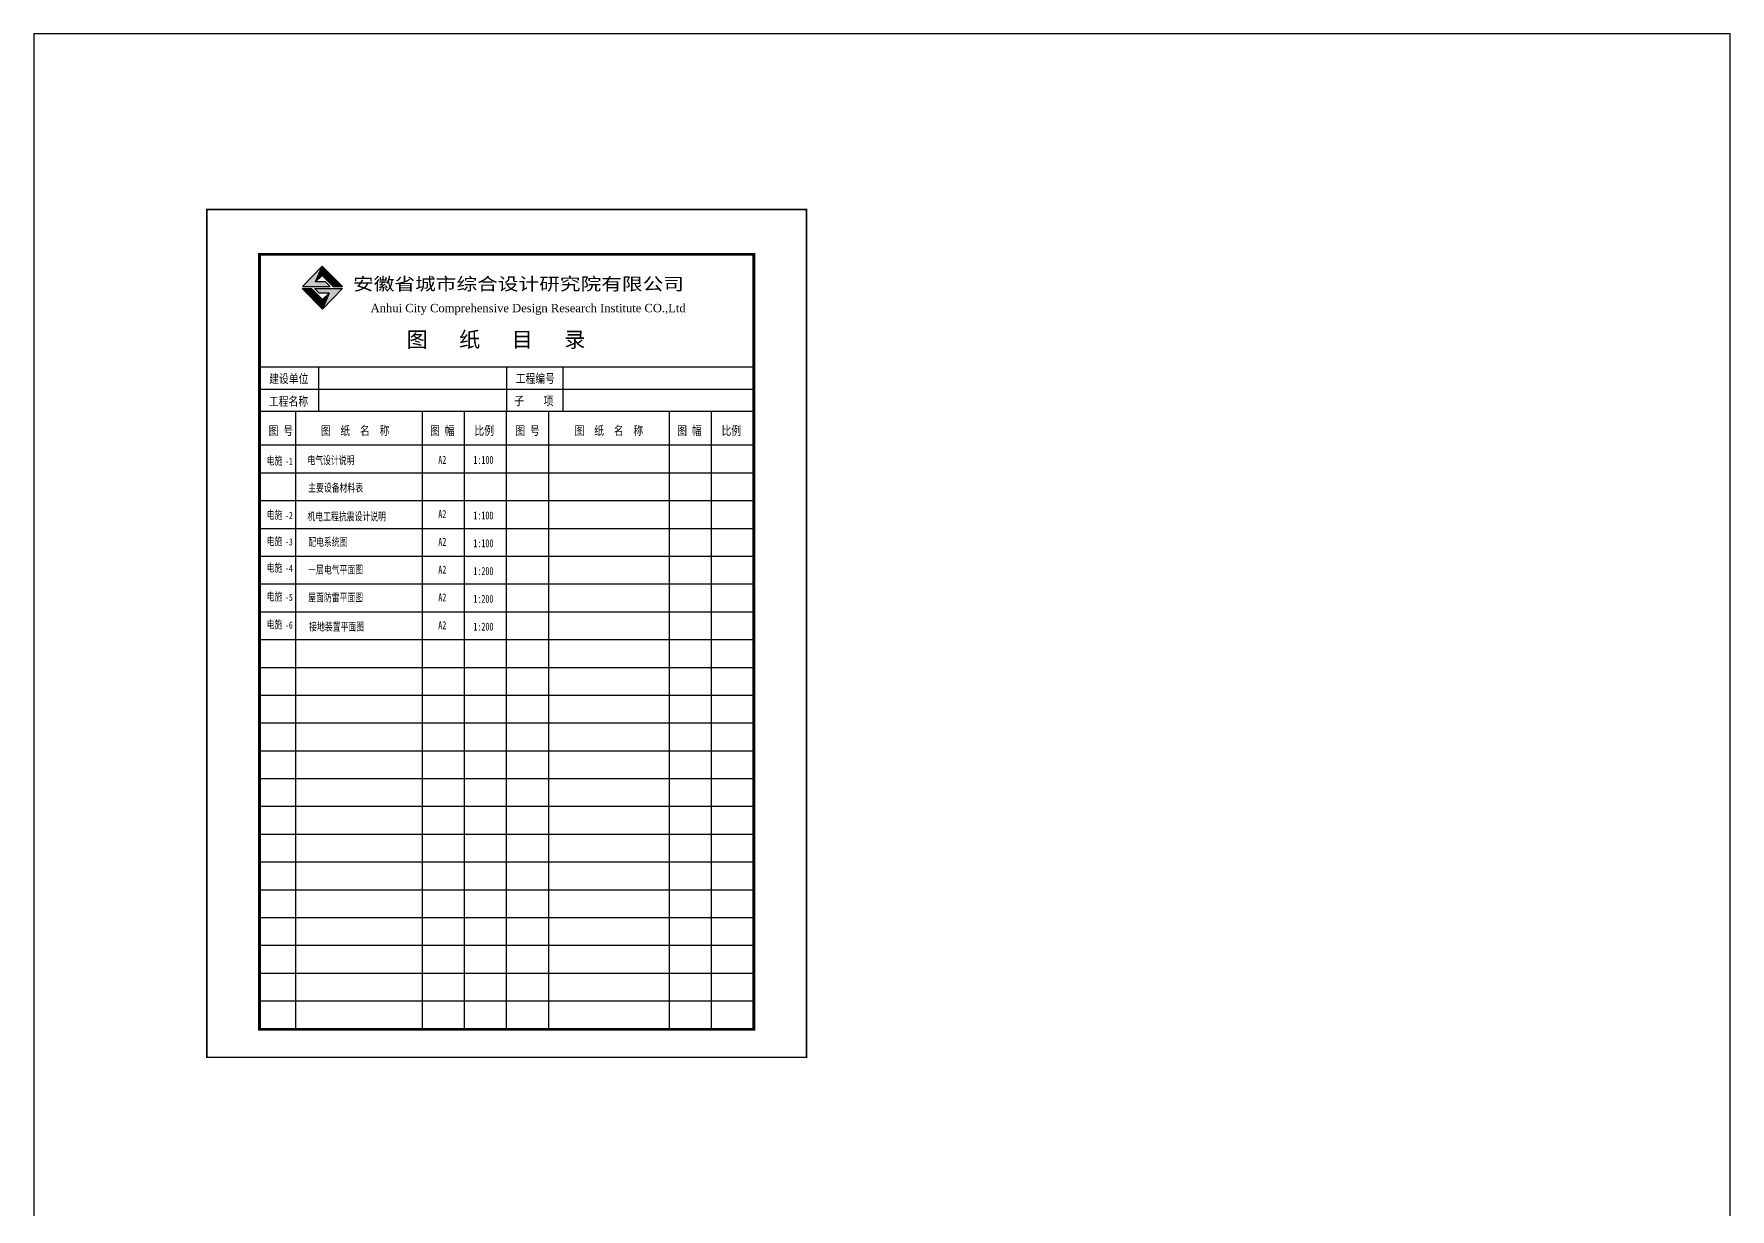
# Model space of a CAD drawing. Extents: x 1680110 to 2699828, y 269661 to 891349.
# Drawn here: x 2361418 to 2420818, y 773101 to 814266 of the extents above; entities that cross this region are included whole.
import ezdxf

# ---------------------------------------------------------------- set-up
doc = ezdxf.new("R2010")
doc.units = 0
doc.header["$LTSCALE"] = 1000
doc.header["$MEASUREMENT"] = 0
for name, color, linetype in [('A_DE_DETAIL_3', 144, 'Continuous'), ('PUB_TEXT', 7, 'Continuous'), ('PUB_TITLE', 4, 'Continuous')]:
    doc.layers.add(name, color=color, linetype=linetype)
doc.styles.add('-宋体', font='')
doc.styles.add('_SIMPLEX9', font='', dxfattribs={"width": 0.675})
doc.styles.add('GHF', font='times.ttf')
doc.styles.add('宋体', font='')
doc.styles.get('-宋体').set_extended_font_data('SimSun')
doc.styles.get('_SIMPLEX9').set_extended_font_data('SimSun')
doc.styles.get('宋体').set_extended_font_data('NSimSun')
pattern_1 = [(0, (1255586.866, 1293931.021), (1.983867188, 3.967734375), [0, -3.967734375])]

msp = doc.modelspace()

# ---------------------------------------------------------------- hatches: boundary and pattern name
at = {"lineweight": -3}
msp.add_hatch(color=1, dxfattribs=at).paths.add_polyline_path([(2371276.1, 805577.1), (2371517, 806135.8), (2370822.5, 805422), (2371789.5, 805422), (2371629, 805577.1)])
at = {"layer": 'A_DE_DETAIL_3', "lineweight": -3}
for color, points in [(41, [(2371896.4, 805419), (2372223.8, 805419), (2371517, 806135.8)]), (41, [(2371135.6, 805350.1), (2370814.6, 805350.1), (2371526.4, 804627.1)]), (1, [(2371246.4, 805352.3), (2371404.2, 805186.6), (2371761.9, 805186.6), (2371526.4, 804627.1), (2372224.3, 805352.3)])]:
    msp.add_hatch(color=color, dxfattribs=at).paths.add_polyline_path(points)
at = {"layer": 'PUB_TEXT', "lineweight": -3}
h = msp.add_hatch(dxfattribs=at)
h.set_pattern_fill('松散材料', color=256, scale=2.116125, style=0)
h.set_pattern_definition(pattern_1)
h.paths.add_polyline_path([(2371517, 805807.2), (2371517, 806135.8), (2371276.1, 805577.1)])
h = msp.add_hatch(dxfattribs=at)
h.set_pattern_fill('松散材料', color=256, scale=2.116125, style=0)
h.set_pattern_definition(pattern_1)
h.paths.add_polyline_path([(2371896.4, 805419), (2371517, 806135.8), (2371517, 805807.2)])
h = msp.add_hatch(dxfattribs=at)
h.set_pattern_fill('松散材料', color=256, scale=2.116125, style=0)
h.set_pattern_definition(pattern_1)
h.paths.add_polyline_path([(2371135.6, 805350.1), (2371526.4, 804627.1), (2371526.4, 804960.4)])
h.paths.add_polyline_path([(2371526.4, 804627.1), (2371761.9, 805186.6), (2371526.4, 804960.4)])

# ---------------------------------------------------------------- linework, layer by layer
at = {"lineweight": -3}
for p, q in [((2371276.1, 805577.1), (2371517, 806135.8)), ((2371517, 806135.8), (2371896.4, 805419)), ((2371526.4, 804627.1), (2370814.6, 805350.1)), ((2370814.6, 805350.1), (2371135.6, 805350.1)), ((2371135.6, 805350.1), (2371526.4, 804627.1)), ((2371246.4, 805352.3), (2372224.3, 805352.3)), ((2371404.2, 805186.6), (2371246.4, 805352.3)), ((2371761.9, 805186.6), (2371404.2, 805186.6)), ((2372224.3, 805352.3), (2371526.4, 804627.1)), ((2371761.9, 805186.6), (2371526.4, 804627.1))]:
    msp.add_line(p, q, dxfattribs=at)
at = {"layer": 'PUB_TEXT', "lineweight": -3}
for p, q in [((2371526.4, 804960.4), (2371135.6, 805350.1)), ((2371526.4, 804960.4), (2371761.9, 805186.6)), ((2371526.4, 804627.1), (2371526.4, 804960.4))]:
    msp.add_line(p, q, dxfattribs=at)
at = {"layer": 'PUB_TEXT', "color": 11, "lineweight": -3}
for p, q in [((2369319.4, 802608.5), (2386628, 802608.5)), ((2371384.6, 802583.7), (2371384.6, 801035)), ((2377973.7, 802608.5), (2377973.7, 801035)), ((2379940.6, 802608.5), (2379940.6, 801035)), ((2369319.4, 801821.8), (2386628, 801821.8)), ((2386628, 801035), (2369319.4, 801035)), ((2370596.2, 779409.1), (2370596.2, 801035)), ((2375023.4, 779409.1), (2375023.4, 801035)), ((2376498.5, 779409.1), (2376498.5, 801035)), ((2377973.7, 779409.1), (2377973.7, 801035)), ((2379448.9, 779409.1), (2379448.9, 801035)), ((2383677.7, 779409.1), (2383677.7, 801035)), ((2385152.8, 779409.1), (2385152.8, 801035)), ((2386628, 799854.9), (2369319.4, 799854.9)), ((2386628, 799854.9), (2369319.4, 799854.9)), ((2386628, 798881.3), (2369319.4, 798881.3)), ((2386628, 797907.7), (2369319.4, 797907.7)), ((2386628, 796934), (2369319.4, 796934)), ((2386628, 795960.4), (2369319.4, 795960.4)), ((2386628, 794986.8), (2369319.4, 794986.8)), ((2386628, 794013.2), (2369319.4, 794013.2)), ((2386628, 793039.6), (2369319.4, 793039.6)), ((2386628, 792066), (2369319.4, 792066)), ((2386628, 791092.4), (2369319.4, 791092.4)), ((2386628, 790118.8), (2369319.4, 790118.8)), ((2386628, 789145.2), (2369319.4, 789145.2)), ((2386628, 788171.6), (2369319.4, 788171.6)), ((2386628, 787198), (2369319.4, 787198)), ((2386628, 786224.3), (2369319.4, 786224.3)), ((2386628, 785250.7), (2369319.4, 785250.7)), ((2386628, 784277.1), (2369319.4, 784277.1)), ((2386628, 783303.5), (2369319.4, 783303.5)), ((2386628, 782329.9), (2369319.4, 782329.9)), ((2386628, 781356.3), (2369319.4, 781356.3)), ((2386628, 780382.7), (2369319.4, 780382.7))]:
    msp.add_line(p, q, dxfattribs=at)
at = {"layer": 'PUB_TEXT', "color": 2, "lineweight": -3, "const_width": 49.2}
msp.add_lwpolyline([(2367473.7, 808115.8), (2388473.7, 808115.8), (2388473.7, 778415.8), (2367473.7, 778415.8)], close=True, dxfattribs=at)
at = {"layer": 'PUB_TEXT', "color": 11, "lineweight": -3, "const_width": 98.3}
msp.add_lwpolyline([(2369319.4, 779399.2), (2369319.4, 806542.3), (2386628, 806542.3), (2386628, 779399.2)], close=True, dxfattribs=at)
at = {"layer": 'PUB_TEXT', "lineweight": -3}
for points in [[(2371629, 805577.1), (2371276.1, 805577.1), (2371517, 805807.2), (2371896.4, 805419), (2372223.8, 805419), (2371517, 806135.8), (2370822.5, 805422), (2371789.5, 805422), (2371629, 805577.1)], [(2371517, 806135.8), (2371517, 805807.2)]]:
    msp.add_lwpolyline(points, dxfattribs=at)
at = {"layer": 'PUB_TITLE', "color": 4, "lineweight": -3}
msp.add_lwpolyline([(2361418.2, 772265.8), (2420818.2, 772265.8), (2420818.2, 814265.8), (2361418.2, 814265.8)], close=True, dxfattribs=at)

# ---------------------------------------------------------------- texts
at = {"color": 11, "lineweight": -3, "style": '-宋体'}
msp.add_text('图   纸   目   录', height=540.894, dxfattribs=at).set_placement((2374467.8, 803290.9))
at = {"layer": 'PUB_TEXT', "lineweight": -3}
for s, height, style, width, p in [('安徽省城市综合设计研究院有限公司', 442.55, '宋体', 1.2, (2372593.3, 805287.7)), ('电施', 280.28, '宋体', 0.7, (2369569.4, 799176.9)), ('-1', 246.65, '_SIMPLEX9', 0.675, (2370212.7, 799171.4)), ('电气设计说明', 280.28, '宋体', 0.7, (2370996.6, 799190.9)), ('A2', 280.28, '宋体', 0.7, (2375578.9, 799205.8)), ('1:100', 280.28, '宋体', 0.7, (2376808.2, 799205.8)), ('主要设备材料表', 280.28, '宋体', 0.7, (2371024.1, 798227.9)), ('电施', 280.28, '宋体', 0.7, (2369569.4, 797278.4)), ('-2', 246.65, '_SIMPLEX9', 0.675, (2370212.7, 797272.8)), ('机电工程抗震设计说明', 280.28, '宋体', 0.7, (2370998.1, 797221.7)), ('A2', 280.28, '宋体', 0.7, (2375578.9, 797307.3)), ('1:100', 280.28, '宋体', 0.7, (2376808.2, 797258.6)), ('电施', 280.28, '宋体', 0.7, (2369569.4, 796353.5)), ('-3', 246.65, '_SIMPLEX9', 0.675, (2370212.7, 796347.9)), ('配电系统图', 280.28, '宋体', 0.7, (2371024.1, 796329.4)), ('A2', 280.28, '宋体', 0.7, (2375578.9, 796333.7)), ('1:100', 280.28, '宋体', 0.7, (2376808.2, 796285)), ('电施', 280.28, '宋体', 0.7, (2369569.4, 795428.6)), ('-4', 246.65, '_SIMPLEX9', 0.675, (2370212.7, 795423)), ('一层电气平面图', 280.28, '宋体', 0.7, (2371024.1, 795358.4)), ('A2', 280.28, '宋体', 0.7, (2375578.9, 795360.1)), ('1:200', 280.28, '宋体', 0.7, (2376808.2, 795311.4)), ('电施', 280.28, '宋体', 0.7, (2369569.4, 794415.4)), ('-5', 246.65, '_SIMPLEX9', 0.675, (2370212.7, 794409.8)), ('屋面防雷平面图', 280.28, '宋体', 0.7, (2371024.1, 794384.8)), ('A2', 280.28, '宋体', 0.7, (2375578.9, 794386.5)), ('1:200', 280.28, '宋体', 0.7, (2376808.2, 794337.8)), ('电施', 280.28, '宋体', 0.7, (2369569.4, 793441.7)), ('-6', 246.65, '_SIMPLEX9', 0.675, (2370212.7, 793436.2)), ('接地装置平面图', 280.28, '宋体', 0.7, (2371057.2, 793363.9, 0)), ('A2', 280.28, '宋体', 0.7, (2375578.9, 793412.9)), ('1:200', 280.28, '宋体', 0.7, (2376808.2, 793364.2))]:
    msp.add_text(s, height=height, dxfattribs=dict(at, style=style, width=width)).set_placement(p)
at = {"layer": 'PUB_TEXT', "lineweight": -3, "style": 'GHF'}
msp.add_text('Anhui City Comprehensive Design Research Institute CO.,Ltd', height=291.563, dxfattribs=at).set_placement((2373210.5, 804517.4))
at = {"layer": 'PUB_TEXT', "color": 11, "lineweight": -3, "style": '-宋体', "width": 0.8}
for s, height, p in [('建设单位', 314.7, (2369658.1, 802034.2)), ('工程编号', 314.7, (2378291.8, 802040)), ('工程名称', 314.7, (2369647.7, 801240.8)), ('子    项', 314.7, (2378238.8, 801256.1)), ('图 号', 314.7, (2369638.5, 800215.1)), ('   图  纸  名  称', 314.702, (2370951.3, 800215.1)), ('图 幅', 314.7, (2375291, 800215.1)), ('比例', 314.7, (2376842.6, 800215.1)), ('图 号', 314.7, (2378276.3, 800215.1)), ('   图  纸  名  称', 314.702, (2379840.2, 800215.1)), ('图 幅', 314.7, (2383945.3, 800215.1)), ('比例', 314.7, (2385496.9, 800215.1))]:
    msp.add_text(s, height=height, dxfattribs=at).set_placement(p)

doc.saveas('drawing.dxf')
